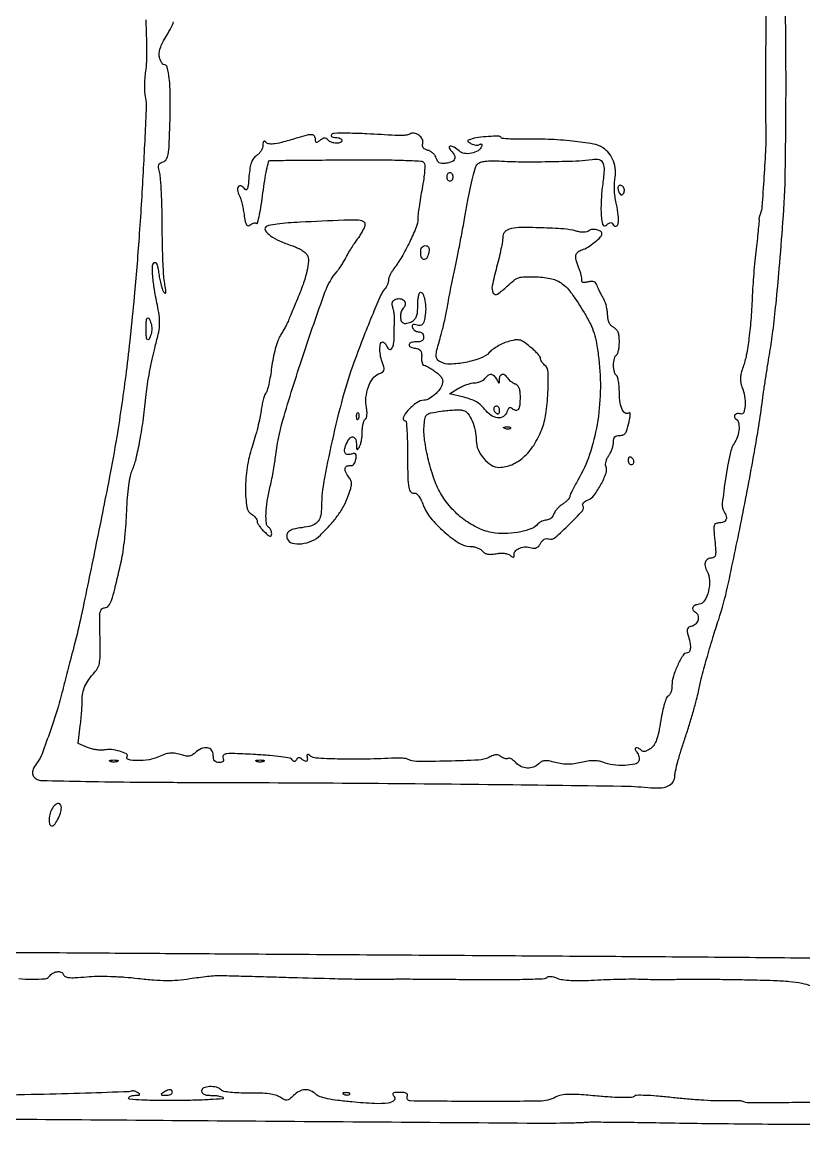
# Model space of a CAD drawing. Extents: x 0 to 5034, y 0 to 2560.
# Drawn here: x 2315.6 to 2583.1, y 1129.5 to 1511.4 of the extents above; entities that cross this region are included whole.
import ezdxf

# ---------------------------------------------------------------- set-up
doc = ezdxf.new("R2010")
doc.units = 0

msp = doc.modelspace()

# ---------------------------------------------------------------- linework, layer by layer
for points in [[(2570.282433, 1523.132669, 0.000544), (2570.072219, 1504.520321, 0.002306), (2569.974164, 1486.995984, 0.006155), (2570.115708, 1474.5, -0.017721), (2570.044368, 1468.455115, -0.004406), (2569.490052, 1458.576128, -0.002017), (2568.780217, 1448.28985, -0.074434), (2568.264488, 1446, 0.018286), (2568.049973, 1445.38091, 0.019529), (2567.886473, 1444.76114, 0.019521), (2567.788098, 1444.220033, 0.080869), (2567.794913, 1443.888987, -0.068926), (2567.815366, 1443.427963, -0.001003), (2567.554536, 1440.699444, -0.002733), (2567.227795, 1437.531462, -0.001797), (2566.81873, 1433.888987, 0.004638), (2566.385018, 1429.818658, 0.003522), (2565.982372, 1425.34864, 0.00356), (2565.664001, 1421.149359, 0.0083), (2565.500244, 1418, -0.009851), (2565.07426, 1410.269877, -0.013181), (2564.365338, 1403.282589, -0.014503), (2563.444809, 1397.447825, -0.040682), (2562.355083, 1393.460744, 0.022986), (2561.702516, 1391.367155, 0.049048), (2561.435863, 1389.695403, 0.058118), (2561.519957, 1388.193995, 0.047852), (2561.944626, 1386.645645, -0.049215), (2562.824804, 1383.401968, -0.052793), (2563.025354, 1380.125531, -0.0761), (2562.567319, 1377.821778, -0.419565), (2561.532025, 1377.349337, 0.123248), (2560.406475, 1377.486367, 0.18894), (2559.553611, 1377.023112, 0.261417), (2559.404523, 1376.240914, 0.175307), (2559.983688, 1375.510081, -0.205548), (2560.789569, 1374.361387, -0.065322), (2560.951509, 1372.230943, -0.059232), (2560.52824, 1369.8076, -0.071616), (2559.557702, 1367.714817, 0.091803), (2557.876737, 1363.672963, 0.014905), (2556.337405, 1355.272342, 0.011477), (2555.231052, 1346.70795, 0.167481), (2555.905442, 1343.779803, -0.076183), (2556.565161, 1342.245901, -0.184607), (2556.43075, 1341.039967, -0.192785), (2555.536589, 1340.265491, -0.083417), (2553.956315, 1340, 0.126797), (2552.944902, 1339.73932, 0.216586), (2552.433807, 1339.05246, 0.072517), (2552.333298, 1337.584307, 0.006929), (2552.657789, 1334, -0.008058), (2552.949214, 1330.697888, -0.057555), (2552.880272, 1329.098292, -0.162369), (2552.470474, 1328.311115, -0.194623), (2551.701473, 1328, 0.119535), (2550.267398, 1327.652186, 0.188139), (2549.439407, 1326.713809, 0.145868), (2549.349684, 1325.25348, 0.065862), (2550.031738, 1323.440697, -0.114044), (2550.865361, 1320.360279, -0.069981), (2550.478602, 1316.602155, -0.076173), (2549.163834, 1313.442687, -0.224474), (2547.248871, 1312.180449, 0.061882), (2545.817792, 1311.792455, 0.188802), (2545.102266, 1311.110236, 0.263787), (2545.167191, 1310.298496, 0.105788), (2546, 1309.5, -0.176354), (2546.8629, 1308.406577, -0.13824), (2546.930211, 1306.886306, -0.128208), (2546.182405, 1305.469051, -0.144614), (2544.867919, 1304.675711, 0.051444), (2543.825839, 1304.285163, 0.164371), (2543.308803, 1303.76626, 0.150282), (2543.186859, 1303.007908, 0.040841), (2543.455611, 1301.80908, -0.024648), (2544.124778, 1299.219567, -0.058351), (2544.29764, 1297.238243, -0.103058), (2543.997926, 1295.986071, -0.286638), (2543.269658, 1295.517048, 0.253675), (2541.813389, 1294.701085, 0.030187), (2539.967818, 1291.345525, 0.035225), (2538.474803, 1287.519691, 0.075555), (2538, 1284.395547, -0.038263), (2537.90386, 1283.141072, -0.046892), (2537.616906, 1282.001557, -0.053843), (2537.197025, 1281.127853, -0.163642), (2536.695852, 1280.713529, 0.211057), (2536.102851, 1280.124053, 0.019872), (2535.416562, 1278.137507, 0.021805), (2534.749859, 1275.518745, 0.013032), (2534.175657, 1272.35654, -0.011289), (2533.466531, 1268.372341, -0.036887), (2532.746471, 1265.795231, -0.056966), (2531.879201, 1264.044786, -0.086899), (2530.729805, 1262.803992, -0.03586), (2529.729462, 1262.150646, -0.068921), (2528.83794, 1261.805623, -0.096088), (2528.100619, 1261.776082, -0.159264), (2527.55, 1262.053992, 0.058967), (2526.495937, 1262.881377, 0.224026), (2525.685336, 1262.968381, 0.418358), (2525.444758, 1262.463251, 0.0864), (2525.989431, 1261.512735, -0.065458), (2526.418406, 1260.831533, -0.054222), (2526.690651, 1260.017988, -0.056234), (2526.77444, 1259.201285, -0.08931), (2526.64326, 1258.512735, -0.257577), (2525.33563, 1257.410899, -0.039636), (2521.838345, 1257.000658, -0.041491), (2517.826616, 1257.182895, -0.058816), (2514.364338, 1258.051579, 0.050256), (2512.825087, 1258.465825, 0.043024), (2511.150529, 1258.594129, 0.036236), (2509.225745, 1258.436012, 0.020264), (2506.919428, 1257.980671, -0.022825), (2504.483681, 1257.512722, -0.035884), (2502.3595, 1257.35861, -0.037563), (2500.307103, 1257.5116, -0.028392), (2498.094281, 1257.974613, 0.016392), (2495.832051, 1258.504899, 0.068285), (2494.437447, 1258.590231, 0.105421), (2493.393901, 1258.284141, 0.072631), (2492.402663, 1257.54552, -0.108298), (2490.61043, 1256.397659, -0.102483), (2488.46532, 1256.074261, -0.099553), (2486.317341, 1256.629763, -0.096222), (2484.521341, 1257.976419, 0.037281), (2483.769793, 1258.691736, 0.050941), (2482.990759, 1259.207028, 0.061958), (2482.298311, 1259.466742, 0.199756), (2481.822548, 1259.390329, -0.135872), (2481.372562, 1259.259235, -0.065997), (2480.773093, 1259.330552, -0.05809), (2480.125117, 1259.579096, -0.052651), (2479.52803, 1259.976737, 0.084883), (2478.709455, 1260.449085, 0.102728), (2477.834216, 1260.580707, 0.074202), (2476.766841, 1260.360331, 0.02596), (2475.321835, 1259.743175, -0.101856), (2471.783145, 1258.830011, -0.00676), (2461.230186, 1258.449816, -0.005965), (2450.566105, 1258.337166, -0.124352), (2447.495953, 1259.117183, 0.096513), (2446.861856, 1259.315979, 0.013149), (2445.470686, 1259.434623, 0.014726), (2443.795973, 1259.483758, 0.011951), (2442, 1259.440612, -0.007865), (2432.259229, 1259.126952, -0.010828), (2423.502328, 1259.172443, -0.006319), (2416.122924, 1259.463987, -0.161533), (2414.276926, 1260.185135, 0.030999), (2413.753304, 1260.567515, 0.09488), (2413.346758, 1260.729695, 0.264624), (2413.127091, 1260.655188, 0.232656), (2413.061997, 1260.419273, -0.035715), (2413.214759, 1259.114568, -0.208898), (2412.972744, 1258.484471, -0.316336), (2412.441467, 1258.388095, -0.064948), (2411.589028, 1258.926114, 0.037144), (2410.866483, 1259.440279, 0.135021), (2410.32929, 1259.592311, 0.180277), (2409.882572, 1259.429578, 0.077946), (2409.464028, 1258.941796, -0.047745), (2409.085492, 1258.442813, -0.205677), (2408.752907, 1258.294015, -0.210914), (2408.421797, 1258.434296, -0.050228), (2408.049084, 1258.920581, 0.212201), (2407.307649, 1259.426762, 0.010186), (2404.27809, 1259.917083, 0.014159), (2400.371862, 1260.355497, 0.007478), (2395.504915, 1260.689383, 0.002876), (2388.417596, 1261.028326, 0.033378), (2385.641497, 1260.959754, 0.148394), (2384.525684, 1260.506219, 0.324883), (2384.299446, 1259.662039, -0.064011), (2384.488051, 1258.886492, -0.199041), (2384.341202, 1258.380073, -0.176602), (2383.860291, 1258.087853, -0.049144), (2382.968615, 1258, -0.078529), (2382.05373, 1258.144581, -0.148652), (2381.446862, 1258.567482, -0.122443), (2381.105941, 1259.324047, -0.044954), (2381, 1260.5, 0.164129), (2380.429335, 1262.191631, 0.199003), (2378.993697, 1263.027419, 0.140493), (2376.945847, 1262.728749, 0.078053), (2374.818184, 1261.335459, -0.054058), (2373.72294, 1260.540997, -0.099842), (2372.683309, 1260.195877, -0.079798), (2371.435898, 1260.243007, -0.025195), (2369.622343, 1260.70107, 0.036972), (2367.738676, 1261.129961, 0.064603), (2366.140936, 1261.163418, 0.057241), (2364.460137, 1260.783237, 0.023265), (2362.281004, 1259.904448, -0.067824), (2359.009882, 1258.912584, -0.042689), (2355.021129, 1258.618317, -0.05457), (2351.95047, 1258.990805, -0.512574), (2351.51867, 1260.030209, 0.44025), (2351.265621, 1260.924141, 0.046104), (2348.990717, 1261.815309, 0.043006), (2346.128076, 1262.381495, 0.074686), (2343.712224, 1262.28532, -0.055911), (2342.486657, 1262.190546, -0.028329), (2340.943437, 1262.331634, -0.027734), (2339.348519, 1262.660367, -0.036913), (2337.950057, 1263.143303), (2334.796741, 1264.5), (2335.490472, 1270.5, 0.005693), (2335.751533, 1273.007846, 0.005301), (2335.962357, 1275.581426, 0.00529), (2336.101276, 1277.872717, 0.017846), (2336.122713, 1279.372938, -0.05545), (2336.338397, 1281.77945, -0.055613), (2337.07769, 1284.077223, -0.049096), (2338.401449, 1286.3865, -0.029997), (2340.374963, 1288.833999, 0.07051), (2341.519782, 1290.515362, 0.076636), (2342.111729, 1292.402052, 0.038574), (2342.324929, 1295.280269, 0.005773), (2342.239508, 1301.083999, -0.003989), (2342.130903, 1307.022937, -0.042141), (2342.309882, 1309.439545, -0.143631), (2342.843132, 1310.562115, -0.213669), (2343.821031, 1311, 0.23009), (2345.116743, 1311.629591, 0.080959), (2346.143351, 1313.488337, 0.027316), (2347.296965, 1317.376408, 0.002619), (2349.535808, 1327, 0.020602), (2350.130468, 1330.228678, 0.008132), (2350.692309, 1334.711638, 0.008032), (2351.143257, 1339.580672, 0.009957), (2351.3997, 1344.124724, -0.010037), (2351.659988, 1348.723781, -0.014389), (2352.089452, 1352.783833, -0.015657), (2352.640447, 1356.083205, -0.055537), (2353.289325, 1358.124724, 0.047056), (2354.574155, 1361.942166, 0.012239), (2355.901445, 1368.289477, 0.011898), (2357.108766, 1375.873463, 0.009848), (2358.042334, 1384, -0.014417), (2358.472942, 1387.46856, -0.007661), (2359.195315, 1391.736469, -0.007618), (2360.067677, 1396.079517, -0.011728), (2360.967204, 1399.805, 0.009491), (2362.155532, 1404.631834, 0.037018), (2362.609761, 1407.670011, 0.046923), (2362.55746, 1410.369713, 0.022331), (2362.010817, 1413.805, -0.008734), (2360.860167, 1419.95394, -0.021473), (2360.289171, 1424.513468, -0.024133), (2360.17958, 1427.794754, -0.195051), (2360.754824, 1429.154824, -0.371745), (2361.209917, 1429.188366, -0.133936), (2361.643916, 1428.636325, -0.051107), (2362.039581, 1427.347396, -0.015197), (2362.379039, 1425.312834, 0.015816), (2362.707298, 1423.360289, 0.016838), (2363.152871, 1421.473145, 0.016652), (2363.643236, 1419.881367, 0.071266), (2364.095861, 1419, 0.160324), (2364.494642, 1418.705479, 0.483025), (2364.736537, 1418.86457, 0.058637), (2364.708445, 1419.865635, 0.007443), (2364.363825, 1422, -0.028193), (2364.052148, 1424.615728, -0.004904), (2363.791468, 1429.584375, -0.005314), (2363.604545, 1435.42723, -0.00474), (2363.532441, 1441.5, 0.005103), (2363.457012, 1447.486616, 0.006282), (2363.259499, 1453.068672, 0.005268), (2362.98567, 1457.746615, 0.044954), (2362.653687, 1459.818885, -0.018795), (2362.25527, 1461.677972, -0.116976), (2362.312681, 1462.643922, -0.190924), (2362.783665, 1463.238938, -0.067137), (2363.809508, 1463.660436, 0.194526), (2364.93002, 1464.494761, 0.095207), (2365.562156, 1466.191278, 0.031611), (2365.91177, 1469.552875, 0.002983), (2366.197547, 1477.841551, 0.009092), (2366.285428, 1486.361001, 0.026454), (2365.928068, 1492.234849, 0.034562), (2365.220781, 1496.061783, 0.34223), (2364.010583, 1497, -0.220368), (2363.663723, 1497.160676, -0.045805), (2363.268077, 1497.72478, -0.040145), (2362.892702, 1498.522432, -0.028433), (2362.597554, 1499.467337, -0.085657), (2362.490813, 1500.887732, -0.055013), (2362.829362, 1502.509454, -0.040919), (2363.644184, 1504.450143, -0.018076), (2365.016219, 1506.871935, 0.017154), (2366.601923, 1509.658897, 0.055479), (2367.375175, 1511.639921, 0.068384)], [(2357.860817, 1512.324543, -0.007364), (2358.116854, 1504.935092, -0.007936), (2358.140874, 1498.983438, -0.032353), (2357.864471, 1495.378232, 0.01464), (2357.587931, 1492.917759, 0.01363), (2357.447559, 1490.385937, 0.013755), (2357.446163, 1488.129828, 0.044099), (2357.618562, 1486.637726, -0.062287), (2358.023911, 1481.501565, -0.001908), (2356.969359, 1460.20271, -0.004194), (2355.583966, 1437.768329, -0.005658), (2353.930926, 1417.5, -0.003107), (2352.572378, 1403.809059, -0.004687), (2351.203079, 1391.901636, -0.005076), (2349.703758, 1380.781184, -0.00482), (2347.954785, 1369.5, -0.007587), (2345.381248, 1355.246108, -0.001827), (2340.672994, 1331.712082, -0.001463), (2335.810923, 1308.214142, -0.01367), (2333.410213, 1298.155991, 0.001141), (2332.351488, 1294.165807, 0.001133), (2331.308466, 1290.161447, 0.001109), (2330.412054, 1286.655587, 0.004422), (2329.886226, 1284.5, -0.015959), (2327.970887, 1277.367201, -0.009198), (2325.235415, 1268.904792, -0.006344), (2322.401223, 1260.986702, -0.073863), (2320.818003, 1258.115141, 0.040462), (2319.499852, 1256.060694, 0.120103), (2319.087765, 1254.450282, 0.172296), (2319.521663, 1253.182648, 0.107418), (2320.75, 1252.177603, 0.113215), (2322.201224, 1251.812813, 0.000559), (2337.407813, 1251.513576, 0.002513), (2354.748755, 1251.2789, 0.001584), (2375, 1251.170756, -0.001142), (2425.149174, 1250.94725, -0.001164), (2474.983623, 1250.495352, -0.000453), (2520.678984, 1249.933258, -0.022502), (2529.694295, 1249.407958, 0.035949), (2533.8148, 1249.278816, 0.094169), (2536.686094, 1249.946026, 0.146391), (2538.370518, 1251.384555, 0.144304), (2539, 1253.520239, -0.059737), (2539.179455, 1255.016923, -0.006638), (2540.038756, 1258.355188, -0.008007), (2541.18208, 1262.312902, -0.006406), (2542.53619, 1266.539393, 0.00565), (2543.962118, 1270.966983, 0.005267), (2545.322508, 1275.530174, 0.005255), (2546.445852, 1279.609879, 0.017781), (2547.055814, 1282.304337, -0.017032), (2548.027893, 1286.628454, -0.004619), (2549.861196, 1293.399243, -0.004857), (2551.976324, 1300.66237, -0.007137), (2553.988045, 1307, 0.027012), (2557.032399, 1318.102393, 0.004052), (2561.750652, 1340.73656, 0.004898), (2566.217832, 1364.267163, 0.011396), (2568.989118, 1382, -0.002912), (2569.521931, 1385.834746, -0.001781), (2570.193013, 1390.353125, -0.001785), (2570.889616, 1394.823742, -0.003172), (2571.499831, 1398.5, 0.012007), (2572.560677, 1405.673502, 0.005577), (2573.609606, 1415.028931, 0.004308), (2574.72198, 1427.101216, 0.001927), (2575.987198, 1443, 0.01478), (2576.794436, 1460.536464, 0.003914), (2577.035928, 1488.573627, 0.004063), (2576.827669, 1516.944251, 0.01187)], [(2770.646578, 1132.312905, -0.000013), (2810.590625, 1131.997622, -0.000013)], [(2283.533591, 1136.103951, 0.000107), (2382.32189, 1135.332643, 0.000039), (2488.420188, 1134.535161, 0.005016), (2501.5, 1134.569063, 0.00303), (2503.597628, 1134.608256, 0.002742), (2505.765625, 1134.673804, 0.002745), (2507.706298, 1134.753803, 0.008763), (2509, 1134.836994, -0.022113), (2510.79875, 1134.904522, -0.000647), (2518.403125, 1134.843782, -0.001298), (2527.356528, 1134.737444, -0.000894), (2537.5, 1134.572493, 0.001611), (2549.674239, 1134.391989, 0.000822), (2564.96875, 1134.239664, 0.000816), (2580.73687, 1134.134286, 0.001225), (2594.5, 1134.098492, -0.00017)], [(2865.5, 1188.517945, 0.001461), (2849.059044, 1188.701999, 0.000231), (2816.790625, 1188.953984, 0.000257), (2778.764579, 1189.213803, 0.000225), (2739, 1189.447227, -0.00037), (2699.781488, 1189.688831, -0.000463), (2663.4125, 1189.973474, -0.000371), (2632.889672, 1190.263298, -0.00363), (2620, 1190.488864, 0.003294), (2607.512782, 1190.715792, 0.000416), (2580.553125, 1191.005619, 0.000489), (2548.547436, 1191.291735, 0.000406), (2514.5, 1191.535148, -0.00003), (2477.352577, 1191.772785, -0.000022), (2435.9625, 1192.04187, -0.000022), (2396.644929, 1192.300932, -0.000048), (2366.5, 1192.503788, 0.000081), (2336.004856, 1192.707016, 0.000035), (2295.421875, 1192.968089, 0.000035), (2252.258142, 1193.239764, 0.000046), (2213, 1193.480539, -0.000183)], [(2314.498333, 1183.977189, 0.018655), (2318.980475, 1183.788101, 0.018867), (2323.463144, 1183.935516, 0.230466), (2324.908175, 1184.769858, -0.109602), (2326.021616, 1185.824568, -0.099644), (2327.515221, 1186.355185, -0.121987), (2328.871607, 1186.219019, -0.218784), (2329.656712, 1185.452211, 0.185109), (2330.318773, 1184.716094, 0.092158), (2331.539263, 1184.353953, 0.041488), (2333.668479, 1184.3077, 0.007291), (2337.66454, 1184.611141, -0.020174), (2341.300109, 1184.793172, -0.010229), (2345.882579, 1184.743804, -0.009963), (2350.747524, 1184.494721, -0.012071), (2355.295682, 1184.060331, 0.009678), (2360.651585, 1183.522918, 0.019076), (2364.924246, 1183.341206, 0.021628), (2368.8275, 1183.493092, 0.017396), (2373, 1183.983218, -0.005187), (2376.054707, 1184.417879, -0.005655), (2379.03125, 1184.775759, -0.005325), (2381.584866, 1185.026044, -0.027663), (2383, 1185.070974, -0.000995), (2384.760655, 1185.025959, -0.000037), (2391.375, 1184.843192, -0.000067), (2399.198157, 1184.625388, -0.000047), (2408, 1184.378316, 0.0007), (2422.565622, 1183.988474, 0.002457), (2431.945436, 1183.796686, 0.003681), (2438.458983, 1183.74349, 0.010447), (2443, 1183.834731, -0.011253), (2444.782791, 1183.867679, -0.000364), (2451.9625, 1183.833554, -0.0007), (2460.431526, 1183.775288, -0.000486), (2470, 1183.686764, 0.003199), (2479.936146, 1183.648752, 0.006222), (2487.867485, 1183.767851, 0.002087), (2494.417924, 1183.97512, 0.235525), (2495.157641, 1184.377717, -0.189968), (2495.621546, 1184.685367, -0.070381), (2496.417384, 1184.740839, -0.052013), (2497.463936, 1184.555937, -0.028481), (2498.694942, 1184.126359, 0.064703), (2500.536062, 1183.62973, 0.02099), (2503.349591, 1183.369383, 0.017306), (2506.99054, 1183.312261, 0.008966), (2511.537301, 1183.479892, -0.004382), (2515.754862, 1183.674115, -0.003778), (2520.189082, 1183.805846, -0.003805), (2524.212901, 1183.864328, -0.010994), (2527, 1183.822339, 0.003611), (2530.666049, 1183.712946, 0.005503), (2533.84994, 1183.676003, 0.004345), (2537.530467, 1183.705789, 0.00139), (2543, 1183.812797, -0.007428), (2545.211129, 1183.829354, -0.000734), (2550.525107, 1183.782405, -0.000926), (2556.858999, 1183.705418, -0.000734), (2563.70249, 1183.599506, -0.004266), (2572.655208, 1183.371385, -0.015263), (2578.367587, 1183.002252, -0.023769), (2582.413408, 1182.421444, -0.043702), (2585.611128, 1181.51071, 0.007711)], [(2608.072988, 1141.673738, -0.000527), (2586.086818, 1141.537368, -0.000737), (2564.409942, 1141.457698, -0.111115), (2562, 1141.994385, 0.103922), (2561.62022, 1142.084649, 0.00276), (2559.884375, 1142.120627, 0.005667), (2557.835363, 1142.128557, 0.003835), (2555.5, 1142.093216, -0.016919), (2552.409408, 1142.127319, -0.005375), (2547.809502, 1142.383424, -0.005358), (2542.685586, 1142.779183, -0.005941), (2537.745113, 1143.273305, 0.006502), (2532.71376, 1143.770825, 0.014137), (2528.839363, 1143.993024, 0.01145), (2525.911967, 1144.010928, 0.194554), (2525.041987, 1143.641987, -0.189284), (2524.174293, 1143.263563, -0.011438), (2521.280604, 1143.222352, -0.014037), (2517.448728, 1143.363067, -0.006482), (2512.475382, 1143.750481, 0.00523), (2506.235742, 1144.252257, 0.023434), (2502.571429, 1144.336282, 0.040764), (2500.098063, 1144.074581, 0.073738), (2498.178508, 1143.408261, -0.117407), (2492.717797, 1142.028009, -0.004206), (2470.975441, 1141.910182, -0.002269), (2448.388969, 1142.080301, -0.522243), (2447.384767, 1143.560304, 0.137902), (2447.446206, 1144.22382, 0.221824), (2447.122939, 1144.678242, 0.10625), (2446.31443, 1144.932058, 0.023125), (2444.84617, 1145, 0.013026), (2443.159688, 1144.956057, 0.153108), (2442.551491, 1144.729934, 0.360515), (2442.458267, 1144.311003, 0.054971), (2442.965806, 1143.541201, -0.412418), (2442.84572, 1142.204654, -0.14466), (2440.889362, 1141.350795, -0.043642), (2436.219954, 1141.178065, -0.010415), (2428.462059, 1141.730454, -0.008481), (2423.601186, 1142.261775, -0.020984), (2420.067896, 1142.860275, -0.027191), (2417.557682, 1143.539149, -0.104647), (2416.168342, 1144.347652, 0.080706), (2414.295335, 1145.560117, 0.117832), (2412.369322, 1145.908312, 0.11037), (2410.402192, 1145.352057, 0.06478), (2408.409305, 1143.914796, -0.023476), (2407.04105, 1142.74528, -0.135982), (2406.170414, 1142.387405, -0.147003), (2405.274783, 1142.543198, -0.028972), (2403.844854, 1143.365849, 0.076628), (2402.296448, 1144.070436, 0.035165), (2400.118966, 1144.520409, 0.025891), (2397.185867, 1144.760605, 0.010734), (2393.206739, 1144.794314, -0.010962), (2389.699746, 1144.82562, -0.019927), (2386.841017, 1145.028065, -0.020185), (2384.669676, 1145.358259, -0.149632), (2383.756739, 1145.843261, 0.137454), (2382.09918, 1146.77523, 0.072568), (2379.731238, 1146.99877, 0.084594), (2377.702234, 1146.546015, 0.30454), (2377, 1145.5, 0.162841), (2377.223262, 1144.832658, 0.129215), (2377.823497, 1144.35898, 0.076643), (2378.870361, 1144.082622, 0.026284), (2380.440983, 1144, -0.022489), (2381.796264, 1143.939012, -0.029422), (2383.022448, 1143.755238, -0.029829), (2383.990345, 1143.490246, -0.174321), (2384.396931, 1143.166769, -0.563334), (2384.223918, 1142.828244, -0.003252), (2379.92669, 1142.545176, -0.008334), (2374.730988, 1142.323671, -0.004772), (2368.455948, 1142.220778, -0.00473), (2361.797296, 1142.238139, -0.009631), (2356.569067, 1142.401985, -0.004147), (2352.378652, 1142.649025, -0.394671), (2352, 1143.054009, -0.217632), (2352.165924, 1143.417158, -0.077621), (2352.660937, 1143.726613, -0.059207), (2353.388496, 1143.940162, -0.040125), (2354.25, 1144.015313, 0.012382), (2355.39733, 1144.051544, 0.204688), (2355.732834, 1144.217823, 0.422266), (2355.709, 1144.475503, 0.02886), (2355.047746, 1144.94933, 0.036386), (2354.444964, 1145.271861, 0.043183), (2353.834785, 1145.482403, 0.048419), (2353.303089, 1145.562317, 0.152669), (2352.957853, 1145.473952, -0.131103), (2352.104965, 1145.216785, -0.000242), (2337.296778, 1144.747906, -0.001799), (2320.981838, 1144.297974, -0.001241), (2302.5, 1143.900708, -0.009913)]]:
    msp.add_lwpolyline(points, format="xyb")
for points in [[(2421.443411, 1472.908438, 0.22875), (2421.407647, 1472.565167, 0.17155), (2421.651727, 1472.266854, 0.093559), (2422.190919, 1472.064707, 0.043055), (2422.940983, 1472, -0.0466), (2423.729059, 1471.926392, -0.066561), (2424.395164, 1471.70625, -0.086673), (2424.844577, 1471.381985, -0.195654), (2425, 1471, -0.307699), (2424.50068, 1470.265444, -0.102833), (2423.15358, 1470.031668, -0.079345), (2421.507967, 1470.35067, -0.109324), (2420.242382, 1471.157618, 0.067324), (2419.60338, 1471.644351, 0.141388), (2419.00167, 1471.788793, 0.120388), (2418.349766, 1471.597843, 0.042065), (2417.542382, 1471.035174, -0.018661), (2416.69472, 1470.383516, -0.212236), (2416.29042, 1470.301634, -0.31288), (2416.05753, 1470.553692, -0.034872), (2416, 1471.377555, 0.161413), (2415.651722, 1472.428286, 0.213427), (2414.782289, 1472.914746, 0.083563), (2413.101572, 1472.784796, 0.014178), (2409.993398, 1471.91703, -0.007173), (2405.075144, 1470.469344, -0.031735), (2402.124118, 1469.845068, -0.057666), (2400.22587, 1469.788447, -0.176812), (2399.077263, 1470.322737, 0.065672), (2398.578837, 1470.70499, 0.329085), (2398.25, 1470.667753, 0.181719), (2398.048638, 1470.264051, 0.025797), (2398, 1469.321972, -0.086756), (2397.842613, 1468.421731, -0.051094), (2397.367939, 1467.434692, -0.049145), (2396.671436, 1466.51576, -0.05954), (2395.848302, 1465.81527, 0.083265), (2394.779293, 1464.814814, 0.075159), (2394.049333, 1463.485999, 0.050917), (2393.560231, 1461.574902, 0.016518), (2393.22285, 1458.673735, -0.006335), (2392.92171, 1455.526993, -0.072414), (2392.611024, 1454.323575, -0.413512), (2392.155844, 1454.136807, -0.136996), (2391.527191, 1454.631927, 0.13885), (2390.472691, 1455.456242, 0.348731), (2389.595936, 1455.20077, 0.194847), (2389.298294, 1453.936997, 0.084649), (2389.85506, 1452.270667, -0.04822), (2390.267074, 1451.282396, -0.012439), (2390.734591, 1449.617451, -0.012542), (2391.1749, 1447.682901, -0.012468), (2391.51861, 1445.724911, 0.010863), (2391.945661, 1443.245434, 0.079881), (2392.358489, 1442.120456, 0.272035), (2392.886717, 1441.812058, 0.174221), (2393.573501, 1442.061001, -0.052334), (2394.150573, 1442.445839, -0.057908), (2394.776089, 1442.686938, -0.065854), (2395.354172, 1442.757045, -0.136525), (2395.787276, 1442.631471, 0.508113), (2396.182166, 1442.792252, 0.008507), (2396.799789, 1445.467514, 0.014013), (2397.427673, 1448.882104, 0.007951), (2398.005565, 1453.045381, -0.008648), (2398.604432, 1457.316015, -0.014698), (2399.271485, 1460.860666, -0.008737), (2399.942293, 1463.688912, -0.31674), (2400.424484, 1464.100825, -0.020869), (2401.260572, 1464.144124, -0.000136), (2408.626237, 1464.215853, -0.000546), (2417.046332, 1464.286364, -0.000349), (2426.835045, 1464.350825, -0.002687), (2438.228044, 1464.356677, -0.00768), (2446.150199, 1464.196472, -0.004341), (2452.036222, 1463.935784, -0.20926), (2453.06883, 1463.417075, -0.17278), (2453.373308, 1462.584344, -0.018616), (2453.313156, 1460.501503, -0.019666), (2453.028774, 1457.814083, -0.011074), (2452.483785, 1454.579107, 0.005858), (2451.915763, 1451.409561, 0.006273), (2451.435862, 1448.298863, 0.005977), (2451.089171, 1445.617196, 0.029162), (2451, 1444.089614, -0.096848), (2450.460671, 1441.33131, -0.015626), (2448.230757, 1436.303332, -0.01833), (2445.494547, 1431.115409, -0.033), (2442.827878, 1427.115141, 0.027738), (2442.128298, 1426.089238, 0.026713), (2441.536939, 1424.979517, 0.027725), (2441.12358, 1423.946893, 0.081512), (2441, 1423.193882, -0.068532), (2440.903317, 1422.491813, -0.034195), (2440.601815, 1421.645044, -0.033158), (2440.163336, 1420.796017, -0.041639), (2439.644477, 1420.078741, 0.07369), (2438.400233, 1418.1045, 0.004613), (2435.67172, 1411.757747, 0.006587), (2432.527689, 1403.968121, 0.00444), (2429.13599, 1395, 0.02218), (2425.373404, 1383.186374, 0.011468), (2421.672341, 1368.131067, 0.010618), (2418.782336, 1353.642327, 0.04394), (2418, 1344.757147, -0.065534), (2417.642993, 1342.04503, -0.137695), (2416.567487, 1340.23209, -0.118328), (2414.576787, 1339.076022, -0.041817), (2411.327459, 1338.393681, 0.028328), (2408.491456, 1337.877493, 0.104716), (2406.858171, 1337.097865, 0.188382), (2406.195744, 1336.003644, 0.135413), (2406.335833, 1334.567217, 0.245311), (2407.962607, 1333.130996, 0.087972), (2411.144126, 1332.918623, 0.07433), (2414.763806, 1333.870792, 0.092876), (2417.644245, 1335.802889, 0.01615), (2421.130537, 1339.453027, 0.028481), (2423.728895, 1342.711261, 0.032838), (2425.676237, 1345.883185, 0.033766), (2427.171214, 1349.253994, 0.012945), (2428.038043, 1351.834719, 0.063646), (2428.299031, 1353.345723, 0.104391), (2428.108645, 1354.495389, 0.0692), (2427.453017, 1355.666617, -0.041477), (2426.367011, 1357.377485, -0.140206), (2426.101363, 1358.66097, -0.263314), (2426.605333, 1359.41457, -0.137261), (2427.749516, 1359.638889, 0.105106), (2428.51403, 1359.739012, 0.119145), (2429.132723, 1360.141569, 0.099169), (2429.576798, 1360.851308, 0.055193), (2429.831299, 1361.843345, 0.027921), (2429.938142, 1363.096909, 0.211598), (2429.718959, 1363.633414, 0.237667), (2429.194552, 1363.795191, 0.034986), (2428.081783, 1363.525957, -0.148427), (2426.737108, 1363.508975, -0.273156), (2426.011109, 1364.279862, -0.137056), (2426.091118, 1365.86925, -0.042196), (2427.050173, 1368.09375, -0.09568), (2428.017954, 1369.285208, -0.292902), (2429.00372, 1369.412057, -0.218218), (2429.762204, 1368.51011, -0.065725), (2430.015313, 1366.690983, 0.011327), (2430.049987, 1365.521535, 0.230617), (2430.216793, 1365.220225, 0.400385), (2430.475003, 1365.259195, 0.021402), (2431, 1366, 0.073529), (2431.37482, 1366.823918, 0.023175), (2431.689119, 1368.143601, 0.022588), (2431.907493, 1369.667871, 0.023249), (2431.984687, 1371.190983, -0.025811), (2432.066168, 1372.650777, -0.032453), (2432.298265, 1373.984858, -0.034135), (2432.630823, 1375.039797, -0.162303), (2433.030684, 1375.518964, 0.180884), (2433.398278, 1375.993265, 0.050386), (2433.588871, 1376.929927, 0.042466), (2433.607284, 1378.143348, 0.028943), (2433.431621, 1379.512801, -0.070322), (2433.273249, 1383.027163, -0.062742), (2434.07367, 1386.594853, -0.06877), (2435.599472, 1389.50188, -0.147764), (2437.584617, 1391.032171, 0.037025), (2438.86078, 1391.628817, 0.171336), (2439.389779, 1392.23188, 0.157367), (2439.446964, 1393.065197, 0.029925), (2438.986597, 1394.535253, -0.04289), (2438.288593, 1396.984814, -0.044862), (2438.032623, 1399.480659, -0.051081), (2438.208094, 1401.435181, -0.359143), (2438.893011, 1402, -0.143057), (2439.27859, 1401.887376, -0.06009), (2439.699929, 1401.540757, -0.052693), (2440.090303, 1401.034706, -0.046375), (2440.385948, 1400.436618, 0.169653), (2441.188503, 1399.488638, 0.380465), (2442.042776, 1399.657304, 0.122148), (2442.730126, 1401.257688, 0.041812), (2442.930828, 1403.792881, -0.003494), (2442.934608, 1405.358831, -0.003043), (2442.960005, 1406.998534, -0.003061), (2443.001088, 1408.48157, -0.009029), (2443.053966, 1409.5, 0.033279), (2443.057117, 1410.426805, 0.017666), (2442.944203, 1411.569868, 0.017507), (2442.74561, 1412.735167, 0.025908), (2442.483577, 1413.737849, -0.044108), (2442.242195, 1414.821036, -0.114431), (2442.31898, 1415.612044, -0.140028), (2442.717748, 1416.191327, -0.08099), (2443.453764, 1416.620631, -0.127657), (2445.019989, 1416.797526, -0.165817), (2446.299111, 1416.147586, -0.210262), (2446.732274, 1414.988178, -0.184155), (2446.2, 1413.8, 0.104267), (2445.374296, 1412.533127, 0.082215), (2445.039012, 1410.926798, 0.09055), (2445.246788, 1409.440523, 0.17622), (2445.979333, 1408.512773, 0.130401), (2446.497006, 1408.355901, 0.048114), (2447.264558, 1408.402976, 0.043598), (2448.133801, 1408.619892, 0.039948), (2448.979333, 1408.98894, 0.086337), (2449.959031, 1409.755025, 0.09668), (2450.576303, 1410.779802, 0.066305), (2450.904033, 1412.266525, 0.021141), (2451, 1414.535184, -0.018801), (2451.064376, 1416.246598, -0.030485), (2451.261905, 1417.68846, -0.031373), (2451.544017, 1418.749693, -0.322602), (2451.891592, 1419, -0.307756), (2452.810135, 1418.375474, -0.048699), (2453.443775, 1416.165651, -0.04523), (2453.702529, 1413.346467, -0.046677), (2453.444736, 1410.557107, -0.023184), (2453.034108, 1408.817518, -0.121885), (2452.549332, 1407.97229, -0.192987), (2451.85049, 1407.654998, -0.075314), (2450.776775, 1407.768626, 0.032251), (2449.841797, 1407.9497, 0.158035), (2449.319753, 1407.851108, 0.265877), (2449.109755, 1407.509308, 0.088468), (2449.198039, 1406.905883, 0.083768), (2449.482333, 1406.371468, 0.068882), (2449.943571, 1405.917723, 0.069644), (2450.505014, 1405.61057, 0.089877), (2451.08192, 1405.504241, -0.049388), (2451.642905, 1405.446999, -0.056126), (2452.156876, 1405.280933, -0.064354), (2452.550946, 1405.0376, -0.142793), (2452.75, 1404.75, -0.064216), (2453.001181, 1403.468115, -0.18998), (2452.732258, 1402.629295, -0.171888), (2451.936238, 1402.147128, -0.051086), (2450.5, 1402, 0.059623), (2448.687657, 1401.783115, 0.314406), (2448.060458, 1401.072814, 0.335635), (2448.524038, 1400.287987, 0.062104), (2450.25, 1399.818536, -0.060564), (2451.354987, 1399.521623, -0.150075), (2451.999187, 1398.999179, -0.127385), (2452.300398, 1398.142376, -0.038276), (2452.311736, 1396.748985, 0.033751), (2452.310787, 1395.695842, 0.053408), (2452.466285, 1394.807514, 0.07177), (2452.74066, 1394.198514, 0.256462), (2453.102229, 1394, -0.110863), (2453.650132, 1393.877004, -0.016426), (2454.664663, 1393.355903, -0.01783), (2455.839487, 1392.646876, -0.014496), (2457.046729, 1391.80733, -0.02893), (2458.434048, 1390.651833, -0.078367), (2459.219035, 1389.644669, -0.107837), (2459.516802, 1388.649726, -0.09161), (2459.399737, 1387.55733, -0.091733), (2458.491027, 1385.779075, -0.046494), (2456.77454, 1383.930234, -0.04653), (2454.821633, 1382.486532, -0.132357), (2453.209507, 1382.022236, 0.152576), (2450.621945, 1381.164613, 0.051153), (2447.607155, 1378.493221, 0.089467), (2446.051594, 1376.039629, 0.531448), (2446.75, 1374.997432, -0.389766), (2447.052085, 1374.71785, -0.004031), (2447.279687, 1371.592526, -0.01009), (2447.446077, 1367.852147, -0.006069), (2447.5, 1363.409871, 0.004714), (2447.573987, 1355.562954, 0.041279), (2447.925742, 1352.104762, 0.141728), (2448.69033, 1350.582487, 0.270603), (2449.957279, 1350.197214, -0.252911), (2450.565432, 1350.034066, -0.049402), (2451.334647, 1349.147321, -0.040613), (2452.135078, 1347.795617, -0.024694), (2452.865638, 1346.087139, 0.085884), (2455.401257, 1341.720048, 0.038386), (2460.062146, 1336.952917, 0.037096), (2465.168116, 1333.105283, 0.143884), (2468.929471, 1332, -0.049322), (2470.107315, 1331.883529, -0.04182), (2471.309396, 1331.536926, -0.04375), (2472.358333, 1331.027956, -0.084921), (2473.063424, 1330.423578, 0.084084), (2473.867478, 1329.732054, 0.086455), (2474.846871, 1329.352135, 0.066681), (2476.102947, 1329.271134, 0.029178), (2477.761672, 1329.483112, -0.032532), (2479.245366, 1329.662625, -0.0421), (2480.615396, 1329.623175, -0.048191), (2481.765221, 1329.379005, -0.097096), (2482.575803, 1328.937089, 0.023983), (2483.319683, 1328.377705, 0.216546), (2483.71106, 1328.310399, 0.296875), (2483.939957, 1328.562386, 0.040083), (2484, 1329.310168, -0.203736), (2484.518295, 1330.529344, -0.103048), (2485.956885, 1331.434242, -0.084253), (2487.931359, 1331.809884, -0.081989), (2489.939097, 1331.51933, 0.075247), (2490.880073, 1331.370255, 0.114867), (2491.683041, 1331.551351, 0.103971), (2492.378111, 1332.088296, 0.053665), (2493, 1333, -0.055771), (2493.591777, 1333.859778, -0.090705), (2494.281395, 1334.412477, -0.104614), (2495.046928, 1334.637795, -0.096575), (2495.86185, 1334.543847, 0.260729), (2497.98215, 1334.979771, 0.016656), (2502.802784, 1339.436376, 0.015769), (2507.322012, 1344.193358, 0.331892), (2507.482649, 1346.028075, -0.233145), (2507.440221, 1346.471137, -0.100369), (2507.765283, 1346.986514, -0.069201), (2508.411623, 1347.498412, -0.04211), (2509.291569, 1347.920755, 0.143507), (2511.403469, 1349.520868, 0.037266), (2513.70257, 1353.164941, 0.036169), (2515.422514, 1357.057732, 0.179424), (2515.395833, 1359.410859, -0.110927), (2515.288125, 1360.146112, -0.046987), (2515.457119, 1361.134162, -0.043408), (2515.845295, 1362.197353, -0.043573), (2516.410809, 1363.176125, 0.039854), (2517.019356, 1364.211546, 0.02886), (2517.533175, 1365.447541, 0.029363), (2517.886174, 1366.686475, 0.054769), (2518, 1367.722506, -0.054792), (2518.11535, 1368.77197, -0.128042), (2518.472985, 1369.469712, -0.140235), (2519.100323, 1369.866349, -0.071407), (2520.031385, 1370, 0.080791), (2521.333198, 1370.21173, 0.17315), (2522.123083, 1370.831579, 0.077916), (2522.703205, 1372.177292, 0.008319), (2523.497761, 1375.49795, 0.017021), (2523.703411, 1376.601852, 0.045807), (2523.750118, 1377.398091, 0.148456), (2523.634076, 1377.739417, 0.462779), (2523.423293, 1377.756626, -0.309569), (2522.207997, 1377.52923, -0.174067), (2521.072071, 1378.609159, -0.078596), (2520.260239, 1381.1513, -0.038079), (2520, 1384.563428, 0.017506), (2519.927076, 1386.645605, 0.024221), (2519.70625, 1388.501193, 0.022272), (2519.390683, 1389.971516, 0.192649), (2519, 1390.5, -0.144823), (2518.614552, 1390.931076, -0.04093), (2518.29375, 1391.783064, -0.037579), (2518.073638, 1392.85147, -0.032024), (2518, 1394, -0.032024), (2518.073638, 1395.14853, -0.037579), (2518.29375, 1396.216936, -0.04093), (2518.614552, 1397.068924, -0.144823), (2519, 1397.5, 0.169961), (2519.387729, 1397.978963, 0.031575), (2519.70625, 1399.083815, 0.030641), (2519.92674, 1400.483087, 0.023761), (2520, 1402.023833, 0.027487), (2519.894701, 1403.937802, 0.068164), (2519.553474, 1405.296585, 0.090599), (2518.936798, 1406.273975, 0.084157), (2518, 1407, -0.080609), (2517.116396, 1407.674887, -0.079709), (2516.487499, 1408.596957, -0.068314), (2516.113287, 1409.793611, -0.040542), (2515.985258, 1411.285184, 0.037438), (2515.872758, 1412.698594, 0.024955), (2515.543247, 1414.290023, 0.025154), (2515.065683, 1415.810318, 0.044197), (2514.50124, 1417, -0.010589), (2513.89092, 1418.090706, -0.008228), (2513.272028, 1419.301502, -0.008332), (2512.73216, 1420.450032, -0.01987), (2512.37993, 1421.324261, 0.075656), (2511.936694, 1422.146714, 0.137718), (2511.33448, 1422.606194, 0.113883), (2510.495391, 1422.734088, 0.042619), (2509.312788, 1422.542369, -0.029058), (2508.226716, 1422.335966, -0.107223), (2507.534784, 1422.394171, -0.210459), (2507.182425, 1422.698516, -0.152941), (2507.109208, 1423.218107, 0.076977), (2507.115906, 1423.895405, 0.020957), (2506.917743, 1424.95038, 0.020682), (2506.588958, 1426.143288, 0.020172), (2506.160369, 1427.3151, -0.026597), (2505.21759, 1429.999122, -0.114926), (2505.12402, 1431.675336, -0.184711), (2505.786176, 1432.784029, -0.093436), (2507.25, 1433.547547, 0.068335), (2509.197354, 1434.44276, 0.029537), (2511.514521, 1436.119538, 0.024516), (2513.532605, 1437.941938, 0.199403), (2514, 1439.067325, 0.258565), (2513.546761, 1439.885182, 0.086268), (2512.234396, 1440.419417, 0.077831), (2510.683024, 1440.511263, 0.150243), (2509.545408, 1440.037685, -0.111968), (2508.830819, 1439.674953, -0.056885), (2507.826471, 1439.540518, -0.046184), (2506.589027, 1439.630872, -0.028535), (2505.165154, 1439.952635, 0.052342), (2500.951834, 1440.696329, 0.010418), (2493.303905, 1441.073568, 0.008994), (2485.64046, 1441.153742, 0.077105), (2482.266349, 1440.604271, 0.066429), (2481.322526, 1440.150677, 0.08623), (2480.623257, 1439.495706, 0.089204), (2480.201823, 1438.66219, 0.076651), (2480.067305, 1437.687801, -0.047699), (2479.964623, 1436.399075, -0.007007), (2479.472482, 1433.82415, -0.007858), (2478.798387, 1430.789463, -0.006676), (2477.993778, 1427.607178, 0.014259), (2476.473802, 1421.187492, 0.177373), (2476.834887, 1418.75093, 0.444836), (2478.31139, 1418.396677, 0.041846), (2481.559764, 1421.051947, -0.024191), (2483.866252, 1423.0771, -0.091271), (2485.555392, 1423.978351, -0.073166), (2487.640129, 1424.319109, -0.012123), (2491.72019, 1424.285259, -0.048199), (2496.865329, 1423.618535, -0.10564), (2500.448122, 1421.95066, -0.07829), (2503.670289, 1418.616698, -0.018236), (2507.920705, 1412.066752, -0.018376), (2510.059771, 1408.173478, -0.039723), (2511.346185, 1405.010249, -0.035355), (2512.200393, 1401.460732, -0.011889), (2512.95318, 1396.18403, -0.035918), (2513.472482, 1384.933392, -0.03621), (2512.372738, 1373.755243, -0.03797), (2509.774271, 1363.421982, -0.05217), (2505.813733, 1354.705994, 0.007868), (2504.735994, 1352.801739, 0.010652), (2503.826534, 1351.046175, 0.007857), (2503.12567, 1349.561155, 0.106714), (2503, 1348.979047, -0.161349), (2502.847057, 1348.517435, -0.032174), (2502.27708, 1347.846482, -0.031003), (2501.481201, 1347.119367, -0.024568), (2500.538994, 1346.433593, 0.037482), (2499.552412, 1345.675826, 0.031143), (2498.622784, 1344.733535, 0.032245), (2497.878229, 1343.757972, 0.07014), (2497.471607, 1342.91054, -0.079614), (2497.104151, 1342.180341, -0.069283), (2496.511613, 1341.561221, -0.071412), (2495.792349, 1341.143258, -0.096252), (2495.055057, 1341, 0.06325), (2494.280516, 1340.901626, 0.044267), (2493.450396, 1340.606917, 0.044538), (2492.692208, 1340.174182, 0.067709), (2492.13432, 1339.661846, -0.125451), (2489.980015, 1338.096138, -0.042131), (2486.231072, 1336.958334, -0.040045), (2481.830113, 1336.381151, -0.043692), (2477.522271, 1336.540484, -0.070255), (2472.416278, 1337.92384, -0.053711), (2467.366268, 1340.76304, -0.051173), (2462.798865, 1344.783127, -0.050522), (2459.120959, 1349.663265, -0.050495), (2456.719969, 1354.711172, -0.025247), (2454.678424, 1361.488529, -0.025204), (2453.343549, 1368.366168, -0.056003), (2453.186773, 1373.693521, -0.028672), (2453.521529, 1376.072478, -0.178329), (2454.154711, 1377.105053, -0.121201), (2455.433647, 1377.686264, -0.010443), (2459, 1378.278047, -0.012753), (2461.255028, 1378.545489, -0.013423), (2463.482637, 1378.692049, -0.013155), (2465.406311, 1378.716182, -0.057041), (2466.536637, 1378.571025, -0.173308), (2468.173504, 1377.487133, -0.058651), (2469.628773, 1374.977776, -0.052198), (2470.653649, 1371.711747, -0.049983), (2471, 1368.255727, 0.104764), (2471.662174, 1365.13009, 0.071977), (2473.596895, 1362.052635, 0.075248), (2476.206007, 1359.784321, 0.146325), (2478.838894, 1359.041916, 0.097641), (2483.185855, 1359.970319, 0.080437), (2487.196387, 1362.516151, 0.069397), (2490.670499, 1366.590149, 0.04783), (2493.431666, 1372, 0.058046), (2494.849033, 1377.319889, 0.025107), (2495.539622, 1384.628313, 0.018664), (2495.586618, 1391.65842, 0.215086), (2494.403978, 1394.079691, -0.042595), (2493.86678, 1394.608854, -0.039604), (2493.41241, 1395.233832, -0.042068), (2493.099438, 1395.857076, -0.095606), (2492.999971, 1396.372445, 0.162816), (2492.799303, 1396.972296, 0.021854), (2491.940878, 1398.013816, 0.023369), (2490.775268, 1399.192656, 0.017715), (2489.394592, 1400.376715, 0.018219), (2487.136061, 1402.047873, 0.096346), (2485.729706, 1402.656601, 0.104189), (2484.249931, 1402.669572, 0.023062), (2481.777015, 1402.051338, 0.034572), (2480.071892, 1401.409111, 0.024854), (2478.265503, 1400.470919, 0.025248), (2476.628564, 1399.4003, 0.048461), (2475.457122, 1398.359233, -0.12052), (2472.479875, 1396.393686, -0.038393), (2467.319594, 1394.982885, -0.038052), (2462.04308, 1394.378429, -0.133125), (2458.736071, 1395.141251, -0.107947), (2457.636007, 1396.080034, -0.171241), (2457.261963, 1397.247395, -0.058109), (2457.55615, 1399.259251, -0.004535), (2459.008575, 1404.5, 0.010211), (2459.509049, 1406.3889, 0.005123), (2460.067914, 1408.79375, 0.005084), (2460.595397, 1411.293975, 0.007496), (2461.003134, 1413.5, -0.005421), (2461.470032, 1416.086123, -0.001677), (2462.22806, 1419.96875, -0.001677), (2463.104828, 1424.304739, -0.001843), (2463.983924, 1428.5, 0.003778), (2464.939793, 1433.15125, 0.002006), (2466.057087, 1438.926004, 0.001996), (2467.15207, 1444.83883, 0.003097), (2468.044882, 1449.950228, -0.009478), (2468.888583, 1454.441544, -0.012827), (2469.831302, 1458.462426, -0.009823), (2470.760872, 1461.749566, -0.123157), (2471.420309, 1462.84888, -0.113096), (2472.476428, 1463.511254, -0.051237), (2474.074181, 1463.889649, -0.034236), (2476.363284, 1464.031103, -0.011754), (2479.684367, 1463.930656, 0.012115), (2487.287297, 1463.706198, 0.005935), (2496.978385, 1463.77001, 0.004789), (2506.225525, 1464.029294, 0.034217), (2510.672826, 1464.502565, -0.104003), (2513.059922, 1464.424158, -0.244442), (2514.362674, 1463.282534, -0.110901), (2514.755098, 1460.700699, -0.016465), (2514.210266, 1455.429079, 0.013829), (2513.929506, 1452.845757, 0.010304), (2513.757592, 1449.983628, 0.010434), (2513.707462, 1447.276725, 0.023187), (2513.807868, 1445.217314, 0.010095), (2514.081281, 1442.855936, 0.103873), (2514.409212, 1441.936108, 0.338866), (2514.912463, 1441.742138, 0.102145), (2515.684368, 1442.153012, -0.038217), (2516.469851, 1442.709431, -0.156436), (2517.031567, 1442.840701, -0.181286), (2517.514888, 1442.613481, -0.054826), (2518.02242, 1441.963723, 0.356337), (2518.927004, 1441.651246, 0.277174), (2519.605589, 1442.493814, 0.062905), (2519.638997, 1445.375113, 0.030358), (2518.996307, 1449.015396, -0.024543), (2518.582846, 1451.208139, -0.018904), (2518.340975, 1453.631224, -0.019257), (2518.287968, 1455.91777, -0.042554), (2518.462784, 1457.653315, 0.065453), (2518.638766, 1460.865734, 0.071548), (2517.961049, 1463.912929, 0.074842), (2516.491986, 1466.532476, 0.08275), (2514.358806, 1468.500557, 0.103881), (2511.107037, 1469.773107, 0.014766), (2503.962389, 1470.754226, 0.016962), (2495.63668, 1471.363235, 0.017027), (2487.299524, 1471.405311, -0.010515), (2484.465557, 1471.38271, -0.01581), (2481.996437, 1471.493084, -0.010636), (2479.987741, 1471.689677, -0.228452), (2479.499034, 1472.001563, 0.263351), (2478.6454, 1472.470362, 0.012287), (2475.228794, 1472.342632, 0.020511), (2471.701584, 1471.978195, 0.0422), (2469, 1471.350416, 0.032838), (2468.24804, 1471.051533, 0.337031), (2468.103927, 1470.772452, 0.208654), (2468.321586, 1470.443749, 0.015741), (2469.25792, 1469.878628, 0.052156), (2470.013573, 1469.552597, 0.050423), (2470.828983, 1469.385311, 0.054617), (2471.580306, 1469.390975, 0.109664), (2472.137652, 1469.585073, -0.063946), (2472.562316, 1469.777707, -0.268261), (2472.82502, 1469.717293, -0.236726), (2472.925564, 1469.446632, -0.053184), (2472.817232, 1468.951696, -0.176517), (2471.653414, 1467.48627, -0.087999), (2469.418241, 1466.607397, -0.085385), (2466.948842, 1466.536433, -0.149585), (2465.113395, 1467.397379, 0.047541), (2463.450272, 1468.637079, 0.138536), (2462.082797, 1469.01587, 0.527347), (2461.737502, 1468.505843, 0.102851), (2462.473214, 1467.383929, -0.079076), (2463.568784, 1465.873643, -0.225958), (2463.60077, 1464.609505, -0.198825), (2462.614591, 1463.67386, -0.062413), (2460.598508, 1463.176401, -0.038917), (2459.229253, 1463.122349, -0.113686), (2458.322531, 1463.368165, -0.137764), (2457.716583, 1463.94982, -0.069177), (2457.306135, 1464.937339, 0.082967), (2456.929853, 1465.776934, 0.056911), (2456.255492, 1466.576612, 0.055934), (2455.402164, 1467.218288, 0.071899), (2454.494965, 1467.59062, -0.050797), (2453.48743, 1467.955446, -0.121273), (2452.87808, 1468.458658, -0.142729), (2452.629031, 1469.129247, -0.082143), (2452.708698, 1469.994061, 0.188919), (2452.535647, 1471.458051, 0.116421), (2451.372941, 1472.77601, 0.114609), (2449.727624, 1473.448256, 0.180223), (2448.247364, 1473.152879, -0.094614), (2447.568782, 1472.89365, -0.020608), (2446.322182, 1472.72429, -0.020774), (2444.840472, 1472.646754, -0.018591), (2443.301246, 1472.687459, 0.003196), (2433.545126, 1473.246354, 0.010181), (2427.020436, 1473.445226, 0.007128), (2422.351731, 1473.425871, 0.255028)], [(2463, 1458.5, -0.064853), (2462.925306, 1457.926543, -0.082425), (2462.70625, 1457.440625, -0.098894), (2462.381354, 1457.115568, -0.148195), (2462, 1457, -0.148195), (2461.618646, 1457.115568, -0.098894), (2461.29375, 1457.440625, -0.082425), (2461.074694, 1457.926543, -0.064853), (2461, 1458.5, -0.064853), (2461.074694, 1459.073457, -0.082425), (2461.29375, 1459.559375, -0.098894), (2461.618646, 1459.884432, -0.148195), (2462, 1460, -0.148195), (2462.381354, 1459.884432, -0.098894), (2462.70625, 1459.559375, -0.082425), (2462.925306, 1459.073457, -0.064853)], [(2519.678851, 1455.289387, 0.110653), (2519.52849, 1454.8549, 0.057983), (2519.530262, 1454.279918, 0.053466), (2519.672201, 1453.661891, 0.055305), (2519.940983, 1453.095492, 0.040088), (2520.374158, 1452.505984, 0.198204), (2520.734697, 1452.324824, 0.224971), (2521.087434, 1452.460944, 0.051636), (2521.487868, 1452.98037, 0.09172), (2521.694401, 1453.511839, 0.07681), (2521.715237, 1454.117308, 0.076613), (2521.552181, 1454.702269, 0.090402), (2521.225735, 1455.174265, 0.070206), (2520.798689, 1455.495695, 0.108105), (2520.357231, 1455.627268, 0.133808), (2519.967465, 1455.5516, 0.140778)], [(2410.795387, 1443, 0.009223), (2406.594748, 1442.726067, 0.013287), (2402.892552, 1442.316655, 0.00945), (2399.86722, 1441.842041, 0.154445), (2398.968342, 1441.372955, 0.366732), (2398.864159, 1440.079004, 0.081206), (2400.562826, 1438.378029, 0.050827), (2403.697653, 1436.572913, 0.028488), (2407.811306, 1435.006045, -0.028881), (2409.533223, 1434.348629, -0.030126), (2411.142899, 1433.505097, -0.031594), (2412.434399, 1432.609928, -0.102895), (2413.098725, 1431.815531, -0.141263), (2413.556362, 1429.67607, -0.038324), (2413.045694, 1426.216517, -0.030095), (2411.726598, 1421.68616, -0.014138), (2409.509497, 1416, 0.000474), (2408.575042, 1413.784275, 0.000551), (2407.690573, 1411.675, 0.000489), (2406.945692, 1409.888199, 0.003301), (2406.583299, 1409, -0.023098), (2406.222991, 1408.208061, -0.005831), (2405.563146, 1406.955423, -0.005937), (2404.774554, 1405.540186, -0.005963), (2403.953685, 1404.146121, 0.050818), (2403.09105, 1402.325798, 0.018373), (2402.232708, 1399.592232, 0.017659), (2401.488715, 1396.44586, 0.017694), (2400.969177, 1393.256891, -0.010271), (2400.529826, 1390.282594, -0.013337), (2399.999042, 1387.579124, -0.011016), (2399.450465, 1385.362167, -0.10744), (2399.008201, 1384.509882, 0.090734), (2398.579859, 1383.747248, 0.017176), (2398.111874, 1382.215035, 0.017836), (2397.685361, 1380.363562, 0.015532), (2397.368973, 1378.399113, -0.02095), (2396.956282, 1376.002403, -0.008285), (2396.197103, 1372.745103, -0.008182), (2395.260031, 1369.249533, -0.010152), (2394.269423, 1366.031025, 0.041378), (2392.584412, 1359.029621, 0.038431), (2392.019204, 1351.669395, 0.037731), (2392.491094, 1345.440066, 0.231391), (2394.273653, 1342.866732, -0.051305), (2394.933996, 1342.402521, -0.049889), (2395.492886, 1341.809591, -0.054106), (2395.875026, 1341.183569, -0.110431), (2396, 1340.624624, 0.122224), (2396.159664, 1339.981223, 0.029337), (2396.734375, 1339.033542, 0.028403), (2397.543066, 1337.992822, 0.024812), (2398.5, 1337, 0.01144), (2399.826368, 1335.80988, 0.106171), (2400.499576, 1335.444829, 0.374848), (2400.859671, 1335.610824, 0.105786), (2401, 1336.266669, 0.055705), (2400.925825, 1336.930386, 0.049641), (2400.70625, 1337.58902, 0.052605), (2400.383051, 1338.145592, 0.096802), (2400, 1338.5, -0.233619), (2399.172179, 1339.825643, -0.031744), (2399.051784, 1343.192502, -0.0316), (2399.437315, 1347.422034, -0.023179), (2400.375461, 1352.039901, 0.009975), (2400.942676, 1354.497507, 0.006337), (2401.509558, 1357.379683, 0.006364), (2401.994252, 1360.223687, 0.011716), (2402.304719, 1362.55051, -0.043911), (2404.819821, 1375.153181, -0.008793), (2411.648526, 1397.047491, -0.006312), (2419.233072, 1419.008254, -0.090983), (2423.36179, 1426.109572, 0.025324), (2424.070294, 1427.02727, 0.010194), (2424.947095, 1428.346943, 0.010056), (2425.835481, 1429.809229, 0.012549), (2426.598298, 1431.203134, -0.014209), (2427.417948, 1432.689155, -0.008085), (2428.488439, 1434.440523, -0.008068), (2429.624283, 1436.170634, -0.013201), (2430.648213, 1437.594391, 0.02262), (2431.548374, 1438.897114, 0.023926), (2432.309163, 1440.252213, 0.024436), (2432.847985, 1441.475605, 0.091758), (2433, 1442.29698, 0.31611), (2432.299164, 1443.294744, 0.078779), (2430.228754, 1443.690528, 0.018627), (2425.637803, 1443.664821, 0.000956)], [(2454.819551, 1432.828328, -0.077969), (2454.245613, 1430.984177, -0.246964), (2453.233119, 1430.247168, -0.341983), (2452.334996, 1430.754328, -0.099758), (2452, 1432.416667, -0.043744), (2452.097716, 1433.531429, -0.093042), (2452.401892, 1434.338523, -0.12769), (2452.900993, 1434.823287, -0.129929), (2453.569551, 1435, -0.108654), (2454.227121, 1434.855398, -0.155126), (2454.665008, 1434.454992, -0.118091), (2454.864321, 1433.780163, -0.049589)], [(2359.969374, 1406.5, -0.040274), (2359.89875, 1405.624621, -0.027303), (2359.684621, 1404.646875, -0.027565), (2359.371669, 1403.719031, -0.048366), (2359, 1403, -0.24227), (2358.582807, 1402.760199, -0.350058), (2358.254094, 1402.998437, -0.058446), (2358.073414, 1404.166768, -0.009169), (2358.030626, 1406.5, -0.009169), (2358.073414, 1408.833232, -0.058446), (2358.254094, 1410.001563, -0.350058), (2358.582807, 1410.239801, -0.24227), (2359, 1410, -0.048366), (2359.371669, 1409.280969, -0.027565), (2359.684621, 1408.353125, -0.027303), (2359.89875, 1407.375379, -0.040274)], [(2477.919901, 1389.25, 0.004477), (2478.595174, 1388.114135, 0.262137), (2478.797915, 1388, 0.400998), (2478.934482, 1388.130512, 0.006989), (2478.969591, 1389.25, -0.1034), (2479.236406, 1390.424169, -0.251892), (2479.922286, 1390.943167, -0.215996), (2480.829347, 1390.690954, -0.083004), (2481.70031, 1389.674589, 0.059838), (2482.132773, 1389.120134, 0.03285), (2482.779154, 1388.549576, 0.032241), (2483.521367, 1388.049354, 0.044118), (2484.25, 1387.705974, -0.115714), (2485.050624, 1387.178425, -0.097173), (2485.595189, 1386.317567, -0.066865), (2485.905217, 1385.032698, -0.025814), (2486, 1383.198051, -0.021843), (2485.876152, 1380.36444, -0.117848), (2485.391758, 1378.912334, -0.303454), (2484.568161, 1378.539623, -0.132884), (2483.426107, 1379.061326, 0.076745), (2482.797972, 1379.43745, 0.221612), (2482.30381, 1379.412805, 0.158713), (2481.891505, 1378.987594, 0.036981), (2481.51671, 1378.05265, -0.176579), (2480.28986, 1376.461665, -0.171495), (2478.309987, 1376.009204, -0.12511), (2475.974865, 1376.898667, -0.080496), (2473.890973, 1378.933596, 0.05124), (2472.611085, 1380.338044, 0.051049), (2471.070831, 1381.454866, 0.04507), (2469.16726, 1382.340074, 0.027445), (2466.788926, 1383.050636), (2461.855779, 1384.23408), (2464.952059, 1386.11704, -0.029225), (2466.310174, 1386.837865, -0.024214), (2467.830114, 1387.44688, -0.024888), (2469.281523, 1387.868819, -0.058353), (2470.401725, 1388, 0.05558), (2471.39415, 1388.110659, 0.043245), (2472.42949, 1388.440625, 0.04447), (2473.351905, 1388.925358, 0.076486), (2474, 1389.5, -0.05235), (2475.141349, 1390.614434, -0.185214), (2476.101846, 1390.914274, -0.191133), (2476.996318, 1390.49164, -0.056126)], [(2477, 1379.059017, 0.089642), (2477.073302, 1378.653442, 0.053229), (2477.29375, 1378.2129, 0.051032), (2477.617485, 1377.806203, 0.06081), (2478, 1377.5, 0.139169), (2478.379648, 1377.392057, 0.191142), (2478.70625, 1377.521475, 0.138808), (2478.926733, 1377.889346, 0.066118), (2479, 1378.440983, 0.062283), (2478.925455, 1379.037096, 0.080552), (2478.70625, 1379.542039, 0.097988), (2478.381379, 1379.879982, 0.153634), (2478, 1380, 0.092995), (2477.618268, 1379.928382, 0.096318), (2477.29375, 1379.723586, 0.099231), (2477.076556, 1379.418051, 0.105429)], [(2430.683114, 1375.8125, -0.054073), (2430.461564, 1375.395823, -0.470617), (2430.279315, 1375.37858, -0.168741), (2430.137993, 1375.670344, -0.018894), (2430.078947, 1376.416667, -0.028489), (2430.089945, 1377.112848, -0.077125), (2430.200665, 1377.592839, -0.208169), (2430.385309, 1377.77538, -0.296942), (2430.604167, 1377.729167, -0.126455), (2430.797407, 1377.402231, -0.060344), (2430.876576, 1376.916927, -0.05415), (2430.839148, 1376.359369, -0.051402)], [(2482.729167, 1372.395833, -0.126455), (2482.402231, 1372.202593, -0.060344), (2481.916927, 1372.123424, -0.05415), (2481.359369, 1372.160852, -0.051402), (2480.8125, 1372.316886, -0.054073), (2480.395823, 1372.538436, -0.470617), (2480.37858, 1372.720685, -0.168741), (2480.670344, 1372.862007, -0.018894), (2481.416667, 1372.921053, -0.028489), (2482.112848, 1372.910055, -0.077125), (2482.592839, 1372.799335, -0.208169), (2482.77538, 1372.614691, -0.296942)], [(2523, 1361.559017, 0.062283), (2523.074545, 1360.962904, 0.080552), (2523.29375, 1360.457961, 0.097988), (2523.618621, 1360.120018, 0.153634), (2524, 1360, 0.092995), (2524.381732, 1360.071618, 0.096318), (2524.70625, 1360.276414, 0.099231), (2524.923444, 1360.581949, 0.105429), (2525, 1360.940983, 0.089642), (2524.926698, 1361.346558, 0.053229), (2524.70625, 1361.7871, 0.051032), (2524.382515, 1362.193797, 0.06081), (2524, 1362.5, 0.139169), (2523.620352, 1362.607943, 0.191142), (2523.29375, 1362.478525, 0.138808), (2523.073267, 1362.110654, 0.066118)], [(2348.25, 1258.337719, -0.057986), (2347.679992, 1258.181385, -0.037979), (2347, 1258.12966, -0.037979), (2346.320008, 1258.181385, -0.057986), (2345.75, 1258.337719, -0.174857), (2345.540618, 1258.525001, -0.447206), (2345.601562, 1258.693942, -0.078554), (2346.10856, 1258.810911, -0.017491), (2347, 1258.842105, -0.017491), (2347.89144, 1258.810911, -0.078554), (2348.398438, 1258.693942, -0.447206), (2348.459382, 1258.525001, -0.174857)], [(2398.25, 1258.337719, -0.057986), (2397.679992, 1258.181385, -0.037979), (2397, 1258.12966, -0.037979), (2396.320008, 1258.181385, -0.057986), (2395.75, 1258.337719, -0.174857), (2395.540618, 1258.525001, -0.447206), (2395.601562, 1258.693942, -0.078554), (2396.10856, 1258.810911, -0.017491), (2397, 1258.842105, -0.017491), (2397.89144, 1258.810911, -0.078554), (2398.398438, 1258.693942, -0.447206), (2398.459382, 1258.525001, -0.174857)], [(2326.220019, 1242.75, 0.090696), (2325.326453, 1241.136874, 0.05642), (2324.869518, 1239.016399, 0.060577), (2324.910209, 1237.122893, 0.281755), (2325.577686, 1236.317058, 0.314698), (2326.52373, 1236.589106, 0.044702), (2327.715671, 1238.362883, 0.045569), (2328.682252, 1240.579201, 0.080215), (2329, 1242.547053, 0.120499), (2328.758952, 1243.532738, 0.260205), (2328.127377, 1243.948327, 0.177049), (2327.21518, 1243.688397, 0.064083)], [(2364, 1145, 0.023197), (2363.271114, 1144.479509, 0.409657), (2363.237851, 1144.218347, 0.220444), (2363.555791, 1144.050422, 0.011293), (2364.75, 1144.015313, 0.042523), (2365.611405, 1144.082804, 0.062416), (2366.339063, 1144.298248, 0.082215), (2366.832025, 1144.618823, 0.210568), (2367, 1145, 0.163584), (2366.775753, 1145.667076, 0.234725), (2366.227035, 1145.939692, 0.112355), (2365.301377, 1145.729028, 0.031558)], [(2425.8125, 1144.316886, 0.051402), (2426.359369, 1144.160852, 0.05415), (2426.916927, 1144.123424, 0.060344), (2427.402231, 1144.202593, 0.126455), (2427.729167, 1144.395833, 0.296942), (2427.77538, 1144.614691, 0.208169), (2427.592839, 1144.799335, 0.077125), (2427.112848, 1144.910055, 0.028489), (2426.416667, 1144.921053, 0.018894), (2425.670344, 1144.862007, 0.168741), (2425.37858, 1144.720685, 0.470617), (2425.395823, 1144.538436, 0.054073)]]:
    msp.add_lwpolyline(points, format="xyb", close=True)

doc.saveas('drawing.dxf')
